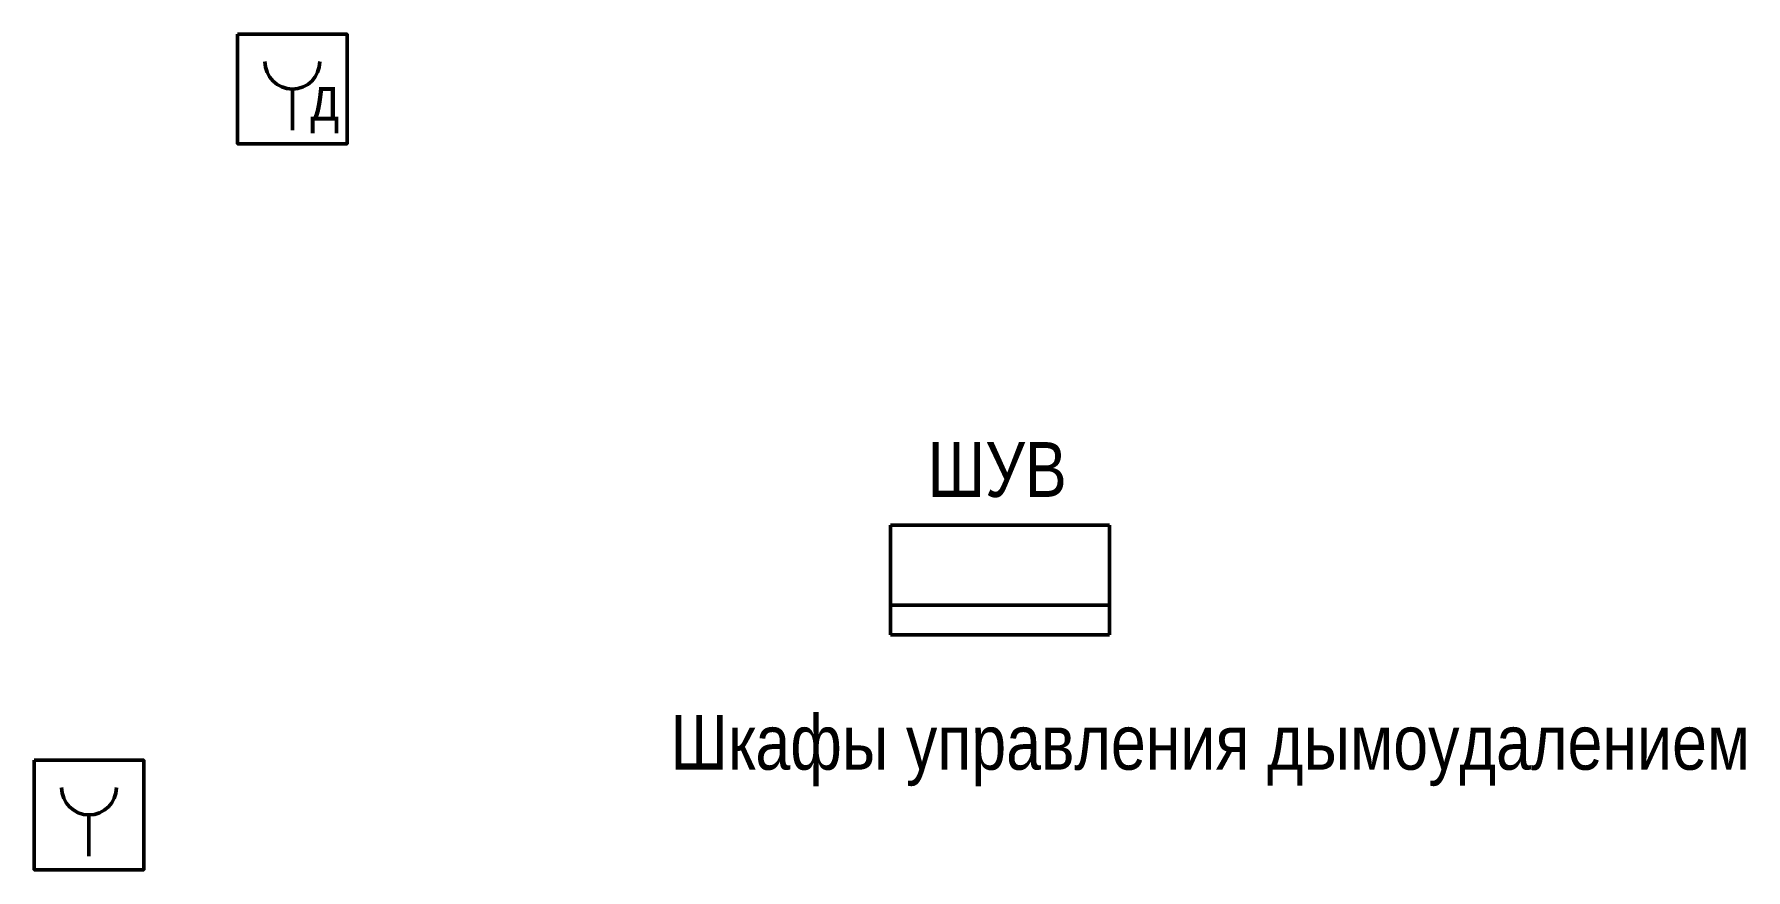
# Model space of a CAD drawing. Header units: millimetres. Extents: x -3463 to 813393, y -106315 to 159215.
# Drawn here: x 137348 to 145162, y -96879 to -93066 of the extents above; entities that cross this region are included whole.
import ezdxf

# ---------------------------------------------------------------- set-up
doc = ezdxf.new("R2010")
doc.units = ezdxf.units.MM
doc.layers.add('AFS_', color=1, linetype='Continuous', lineweight=50)
doc.styles.add('Graph_', font='ARIALN.TTF', dxfattribs={"height": 250})
doc.styles.add('график', font='ARIALN.TTF', dxfattribs={"height": 250})

# ---------------------------------------------------------------- blocks, each defined once
blk = doc.blocks.new('BTM_')
at = {"layer": 'AFS_'}
blk.add_line((0, -1.875), (0, 0), dxfattribs=at)
blk.add_lwpolyline([(-2.5, 2.5), (2.5, 2.5), (2.5, -2.5), (-2.5, -2.5)], close=True, dxfattribs=at)
blk.add_arc((0, 1.25), 1.25, 180, 0, dxfattribs=at)
at = {"layer": 'AFS_', "style": 'Graph_', "flags": 8}
blk.add_attdef('DATA_', (-3.637, 3.257), '', height=2.5, dxfattribs=at)
blk = doc.blocks.new('UDP_')
at = {"layer": 'AFS_'}
blk.add_line((0, -1.875), (0, 0), dxfattribs=at)
blk.add_lwpolyline([(-2.5, 2.5), (2.5, 2.5), (2.5, -2.5), (-2.5, -2.5)], close=True, dxfattribs=at)
blk.add_arc((0, 1.25), 1.25, 180, 0, dxfattribs=at)
at = {"layer": 'AFS_', "insert": (0.81, 0.557), "char_height": 2, "attachment_point": 1, "style": 'Graph_'}
blk.add_mtext('д', dxfattribs=at)
at = {"layer": 'AFS_', "style": 'Graph_', "flags": 8}
blk.add_attdef('DATA_', (-2.683, 3.161), '', height=2.5, dxfattribs=at)
blk = doc.blocks.new('ШУН_В_З__')
at = {"layer": 'AFS_', "ltscale": 200}
for p, q in [((2138.175, 2730.898), (2148.175, 2730.898)), ((2138.175, 2725.898), (2138.175, 2730.898)), ((2148.175, 2730.898), (2148.175, 2725.898)), ((2148.175, 2725.898), (2138.175, 2725.898))]:
    blk.add_line(p, q, dxfattribs=at)
at = {"layer": 'AFS_'}
blk.add_line((2138.175, 2727.246), (2148.175, 2727.246), dxfattribs=at)

msp = doc.modelspace()

# ---------------------------------------------------------------- block references
at = {"layer": 'AFS_', "xscale": 100, "yscale": 100, "zscale": 100}
for name, p in [('UDP_', (138526.4, -93316.4)), ('ШУН_В_З__', (-72560.5, -368396.3)), ('BTM_', (137597.8, -96628.6))]:
    msp.add_blockref(name, p, dxfattribs=at)

# ---------------------------------------------------------------- texts
at = {"layer": 'AFS_', "char_height": 250, "attachment_point": 5, "style": 'график'}
for s, insert, width in [('ШУВ', (141744.6, -95054.1), 1406.37), ('Шкафы управления дымоудалением', (142717.4, -96334.6), 5842.593)]:
    msp.add_mtext(s, dxfattribs=dict(at, insert=insert, width=width))

doc.saveas('drawing.dxf')
